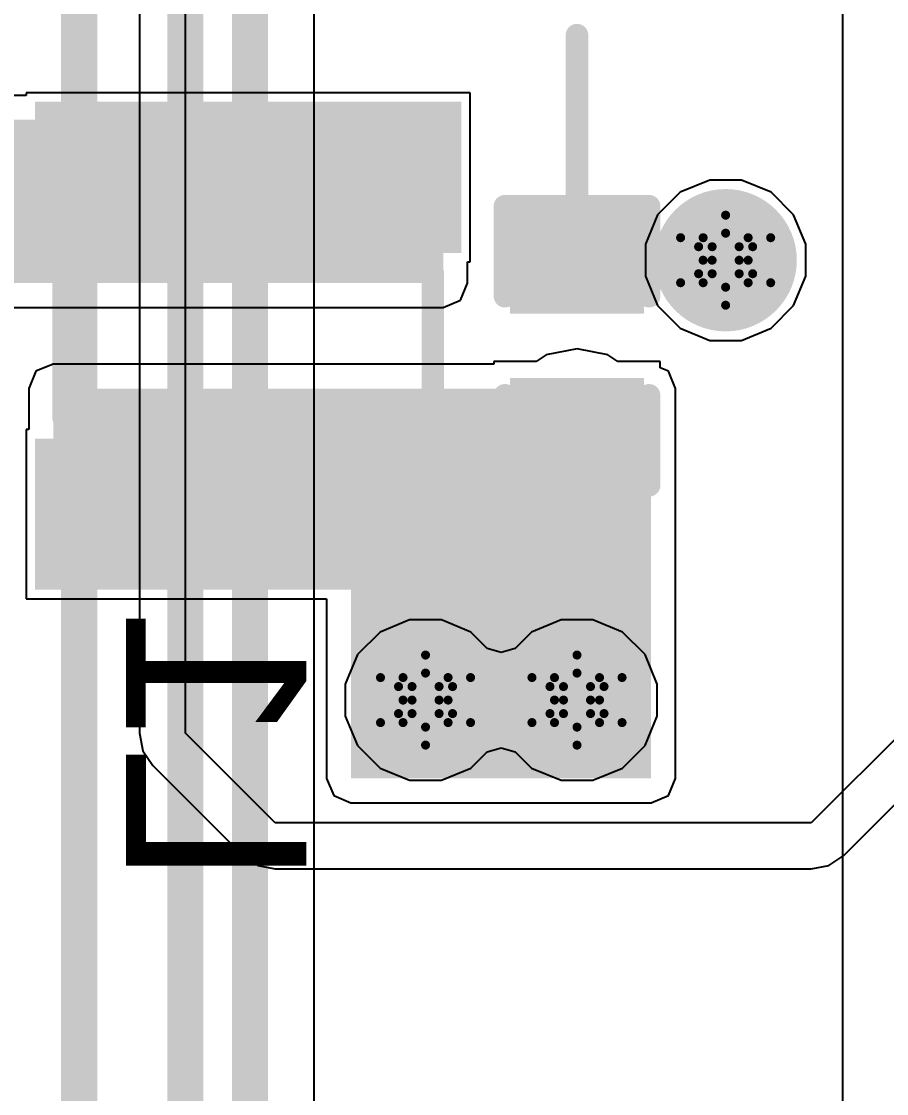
# Model space of a CAD drawing. Header units: inches. Extents: x -2.7 to 10.9, y -2.9 to 7.4.
# Drawn here: x 0.6486 to 0.8407, y -2.4041 to -2.166 of the extents above; entities that cross this region are included whole.
import ezdxf

# ---------------------------------------------------------------- set-up
doc = ezdxf.new("R2010")
doc.units = ezdxf.units.IN
doc.header["$MEASUREMENT"] = 0
for name, color, linetype in [('Board Outline', 216, 'Continuous'), ('Bottom Layer', 5, 'Continuous'), ('Bottom Overlay', 54, 'Continuous'), ('Bottom Paste', 16, 'Continuous'), ('Bottom Solder', 6, 'Continuous'), ('Drill Drawing', 1, 'Continuous'), ('Layer 2', 16, 'Continuous'), ('Layer 3', 76, 'Continuous'), ('Top Layer', 1, 'Continuous'), ('Top Solder', 216, 'Continuous'), ('Via Holes', 16, 'Continuous')]:
    doc.layers.add(name, color=color, linetype=linetype)
doc.styles.add('Arial', font='', dxfattribs={"height": 0.2})
doc.styles.get('Arial').set_extended_font_data('Arial')

# ---------------------------------------------------------------- blocks, each defined once
blk = doc.blocks.new('IND_1008__2520_M_______B_241')
at = {"layer": 'Bottom Layer'}
for points in [[(-0.0502, 0.04331), (-0.02461, 0.04331), (-0.02461, -0.04331), (-0.0502, -0.04331)], [(0.02461, 0.04331), (0.0502, 0.04331), (0.0502, -0.04331), (0.02461, -0.04331)]]:
    blk.add_hatch(color=5, dxfattribs=at).paths.add_polyline_path(points)
at = {"layer": 'Bottom Paste'}
for points in [[(-0.0502, 0.04331), (-0.02461, 0.04331), (-0.02461, -0.04331), (-0.0502, -0.04331)], [(0.02461, 0.04331), (0.0502, 0.04331), (0.0502, -0.04331), (0.02461, -0.04331)]]:
    blk.add_hatch(color=16, dxfattribs=at).paths.add_polyline_path(points)
at = {"layer": 'Bottom Solder'}
for points in [[(-0.0542, 0.04731), (-0.02061, 0.04731), (-0.02061, -0.04731), (-0.0542, -0.04731)], [(0.02061, 0.04731), (0.0542, 0.04731), (0.0542, -0.04731), (0.02061, -0.04731)]]:
    blk.add_hatch(color=6, dxfattribs=at).paths.add_polyline_path(points)
at = {"layer": 'Bottom Overlay'}
for points in [[(-0.016, 0.041, 0.005, 0.005, 0), (0.016, 0.041, 0.005, 0.005, 0)], [(-0.016, -0.041, 0.005, 0.005, 0), (0.016, -0.041, 0.005, 0.005, 0)]]:
    blk.add_lwpolyline(points, format="xyseb", dxfattribs=at)
for points in [[(-0.01725, 0.041, 0.0025, 0.0025, 1), (-0.01475, 0.041, 0.0025, 0.0025, 1)], [(0.01475, 0.041, 0.0025, 0.0025, 1), (0.01725, 0.041, 0.0025, 0.0025, 1)], [(-0.01725, -0.041, 0.0025, 0.0025, 1), (-0.01475, -0.041, 0.0025, 0.0025, 1)], [(0.01475, -0.041, 0.0025, 0.0025, 1), (0.01725, -0.041, 0.0025, 0.0025, 1)]]:
    blk.add_lwpolyline(points, format="xyseb", close=True, dxfattribs=at)
blk = doc.blocks.new('C___0402_B_343')
at = {"layer": 'Bottom Layer'}
for points in [[(-0.0095, 0.0125), (-0.0095, -0.0125), (-0.0275, -0.0125), (-0.0275, 0.0125)], [(0.0275, 0.0125), (0.0275, -0.0125), (0.0095, -0.0125), (0.0095, 0.0125)]]:
    blk.add_hatch(color=5, dxfattribs=at).paths.add_polyline_path(points)
at = {"layer": 'Bottom Paste'}
for points in [[(-0.0095, 0.0125), (-0.0095, -0.0125), (-0.0275, -0.0125), (-0.0275, 0.0125)], [(0.0275, 0.0125), (0.0275, -0.0125), (0.0095, -0.0125), (0.0095, 0.0125)]]:
    blk.add_hatch(color=16, dxfattribs=at).paths.add_polyline_path(points)
at = {"layer": 'Bottom Solder'}
for points in [[(-0.00714, 0.01486), (-0.00714, -0.01486), (-0.02986, -0.01486), (-0.02986, 0.01486)], [(0.02986, 0.01486), (0.02986, -0.01486), (0.00714, -0.01486), (0.00714, 0.01486)]]:
    blk.add_hatch(color=6, dxfattribs=at).paths.add_polyline_path(points)
at = {"layer": 'Bottom Overlay'}
for points in [[(-0.011, 0.016, 0.005, 0.005, 0), (-0.031, 0.016, 0.005, 0.005, 0)], [(-0.031, -0.016, 0.005, 0.005, 0), (-0.031, 0.016, 0.005, 0.005, 0)], [(0.031, 0.016, 0.005, 0.005, 0), (0.011, 0.016, 0.005, 0.005, 0)], [(0.031, -0.016, 0.005, 0.005, 0), (0.031, 0.016, 0.005, 0.005, 0)], [(-0.011, -0.016, 0.005, 0.005, 0), (-0.031, -0.016, 0.005, 0.005, 0)], [(0.031, -0.016, 0.005, 0.005, 0), (0.011, -0.016, 0.005, 0.005, 0)]]:
    blk.add_lwpolyline(points, format="xyseb", dxfattribs=at)
for points in [[(-0.03225, 0.016, 0.0025, 0.0025, 1), (-0.02975, 0.016, 0.0025, 0.0025, 1)], [(-0.03225, 0.016, 0.0025, 0.0025, 1), (-0.02975, 0.016, 0.0025, 0.0025, 1)], [(-0.01225, 0.016, 0.0025, 0.0025, 1), (-0.00975, 0.016, 0.0025, 0.0025, 1)], [(0.00975, 0.016, 0.0025, 0.0025, 1), (0.01225, 0.016, 0.0025, 0.0025, 1)], [(0.02975, 0.016, 0.0025, 0.0025, 1), (0.03225, 0.016, 0.0025, 0.0025, 1)], [(0.02975, 0.016, 0.0025, 0.0025, 1), (0.03225, 0.016, 0.0025, 0.0025, 1)], [(-0.03225, -0.016, 0.0025, 0.0025, 1), (-0.02975, -0.016, 0.0025, 0.0025, 1)], [(-0.03225, -0.016, 0.0025, 0.0025, 1), (-0.02975, -0.016, 0.0025, 0.0025, 1)], [(-0.01225, -0.016, 0.0025, 0.0025, 1), (-0.00975, -0.016, 0.0025, 0.0025, 1)], [(0.00975, -0.016, 0.0025, 0.0025, 1), (0.01225, -0.016, 0.0025, 0.0025, 1)], [(0.02975, -0.016, 0.0025, 0.0025, 1), (0.03225, -0.016, 0.0025, 0.0025, 1)], [(0.02975, -0.016, 0.0025, 0.0025, 1), (0.03225, -0.016, 0.0025, 0.0025, 1)]]:
    blk.add_lwpolyline(points, format="xyseb", close=True, dxfattribs=at)

msp = doc.modelspace()

# ---------------------------------------------------------------- hatches: boundary and pattern name
at = {"layer": 'Bottom Layer'}
for points in [[(0.74231, -2.22407), (0.74231, -2.1878), (0.50031, -2.1878), (0.50031, -2.22407)], [(0.7845, -2.2882), (0.7845, -2.2475), (0.65569, -2.2475), (0.65569, -2.2882)], [(0.72179, -2.33409), (0.78845, -2.33409), (0.78845, -2.2475), (0.72179, -2.2475)]]:
    msp.add_hatch(color=5, dxfattribs=at).paths.add_polyline_path(points)
h = msp.add_hatch(color=5, dxfattribs=at)
edge = h.paths.add_edge_path()
edge.add_arc((0.805, -2.219), 0.01181, 0, 360)
h = msp.add_hatch(color=5, dxfattribs=at)
edge = h.paths.add_edge_path()
edge.add_arc((0.73837, -2.3167), 0.01181, 0, 360)
h = msp.add_hatch(color=5, dxfattribs=at)
edge = h.paths.add_edge_path()
edge.add_arc((0.772, -2.3167), 0.01181, 0, 360)
at = {"layer": 'Bottom Solder'}
h = msp.add_hatch(color=6, dxfattribs=at)
edge = h.paths.add_edge_path()
edge.add_arc((0.805, -2.219), 0.01581, 0, 360)
h = msp.add_hatch(color=6, dxfattribs=at)
edge = h.paths.add_edge_path()
edge.add_arc((0.73837, -2.3167), 0.01581, 0, 360)
h = msp.add_hatch(color=6, dxfattribs=at)
edge = h.paths.add_edge_path()
edge.add_arc((0.772, -2.3167), 0.01581, 0, 360)
at = {"layer": 'Layer 2'}
h = msp.add_hatch(color=16, dxfattribs=at)
edge = h.paths.add_edge_path()
edge.add_arc((0.805, -2.219), 0.01181, 0, 360)
h = msp.add_hatch(color=16, dxfattribs=at)
edge = h.paths.add_edge_path()
edge.add_arc((0.73837, -2.3167), 0.01181, 0, 360)
h = msp.add_hatch(color=16, dxfattribs=at)
edge = h.paths.add_edge_path()
edge.add_arc((0.772, -2.3167), 0.01181, 0, 360)
at = {"layer": 'Layer 3'}
h = msp.add_hatch(color=76, dxfattribs=at)
edge = h.paths.add_edge_path()
edge.add_arc((0.805, -2.219), 0.01181, 0, 360)
h = msp.add_hatch(color=76, dxfattribs=at)
edge = h.paths.add_edge_path()
edge.add_arc((0.73837, -2.3167), 0.01181, 0, 360)
h = msp.add_hatch(color=76, dxfattribs=at)
edge = h.paths.add_edge_path()
edge.add_arc((0.772, -2.3167), 0.01181, 0, 360)
at = {"layer": 'Top Layer'}
h = msp.add_hatch(color=1, dxfattribs=at)
edge = h.paths.add_edge_path()
edge.add_arc((0.805, -2.219), 0.01181, 0, 360)
h = msp.add_hatch(color=1, dxfattribs=at)
edge = h.paths.add_edge_path()
edge.add_arc((0.73837, -2.3167), 0.01181, 0, 360)
h = msp.add_hatch(color=1, dxfattribs=at)
edge = h.paths.add_edge_path()
edge.add_arc((0.772, -2.3167), 0.01181, 0, 360)
at = {"layer": 'Top Solder'}
h = msp.add_hatch(color=216, dxfattribs=at)
edge = h.paths.add_edge_path()
edge.add_arc((0.805, -2.219), 0.01581, 0, 360)
h = msp.add_hatch(color=216, dxfattribs=at)
edge = h.paths.add_edge_path()
edge.add_arc((0.73837, -2.3167), 0.01581, 0, 360)
h = msp.add_hatch(color=216, dxfattribs=at)
edge = h.paths.add_edge_path()
edge.add_arc((0.772, -2.3167), 0.01581, 0, 360)
at = {"layer": 'Via Holes'}
h = msp.add_hatch(color=7, dxfattribs=at)
edge = h.paths.add_edge_path()
edge.add_arc((0.805, -2.219), 0.00591, 0, 360)
h = msp.add_hatch(color=7, dxfattribs=at)
edge = h.paths.add_edge_path()
edge.add_arc((0.73837, -2.3167), 0.00591, 0, 360)
h = msp.add_hatch(color=7, dxfattribs=at)
edge = h.paths.add_edge_path()
edge.add_arc((0.772, -2.3167), 0.00591, 0, 360)

# ---------------------------------------------------------------- linework, layer by layer
at = {"layer": 'Board Outline'}
msp.add_lwpolyline([(2.84412, -0.24125, 0.005, 0.005, -0.741893), (-2.49969, -1.37795, 0.005, 0.005, 0)], format="xyseb", dxfattribs=at)
at = {"layer": 'Bottom Layer'}
for p, q in [((0.64969, -2.18239), (0.50031, -2.18239)), ((0.74831, -2.1818), (0.64969, -2.1818)), ((0.64969, -2.1818), (0.64969, -2.18239)), ((0.74831, -2.21939), (0.74831, -2.1818)), ((0.74772, -2.22407), (0.74772, -2.21939)), ((0.74772, -2.21939), (0.74831, -2.21939)), ((0.74613, -2.2279), (0.74772, -2.22407)), ((0.74231, -2.22949), (0.74613, -2.2279)), ((0.54568, -2.22949), (0.74231, -2.22949)), ((0.76517, -2.24002), (0.76295, -2.2415)), ((0.772, -2.23866), (0.76517, -2.24002)), ((0.77883, -2.24002), (0.772, -2.23866)), ((0.78105, -2.2415), (0.77883, -2.24002)), ((0.65569, -2.24209), (0.65187, -2.24367)), ((0.7535, -2.24209), (0.65569, -2.24209)), ((0.76295, -2.2415), (0.7535, -2.2415)), ((0.7535, -2.2415), (0.7535, -2.24209)), ((0.7905, -2.2415), (0.78105, -2.2415)), ((0.7905, -2.24294), (0.7905, -2.2415)), ((0.79228, -2.24367), (0.7905, -2.24294)), ((0.65187, -2.24367), (0.65028, -2.2475)), ((0.79386, -2.2475), (0.79228, -2.24367)), ((0.65028, -2.2475), (0.65028, -2.25661)), ((0.79386, -2.33409), (0.79386, -2.2475)), ((0.65028, -2.25661), (0.64969, -2.25661)), ((0.64969, -2.25661), (0.64969, -2.2942)), ((0.64969, -2.2942), (0.71638, -2.2942)), ((0.71638, -2.2942), (0.71638, -2.33409)), ((0.71638, -2.33409), (0.71797, -2.33792)), ((0.79228, -2.33792), (0.79386, -2.33409)), ((0.71797, -2.33792), (0.72179, -2.33951)), ((0.78845, -2.33951), (0.79228, -2.33792)), ((0.72179, -2.33951), (0.78845, -2.33951))]:
    msp.add_line(p, q, dxfattribs=at)
for points in [[(0.772, -2.2195, 0.012, 0.012, 0), (0.77225, -2.21925, 0.012, 0.012, 0)], [(0.77225, -2.21925, 0.012, 0.012, 0), (0.80475, -2.21925, 0.012, 0.012, 0)], [(0.80475, -2.21925, 0.012, 0.012, 0), (0.805, -2.219, 0.012, 0.012, 0)], [(0.772, -2.3167, 0.015, 0.015, 0), (0.772, -2.2565, 0.015, 0.015, 0)], [(0.699, -2.2754, 0.015, 0.015, 0), (0.73307, -2.2754, 0.015, 0.015, 0)], [(0.73307, -2.2754, 0.015, 0.015, 0), (0.73837, -2.2807, 0.015, 0.015, 0)], [(0.73837, -2.3167, 0.015, 0.015, 0), (0.73837, -2.2807, 0.015, 0.015, 0)]]:
    msp.add_lwpolyline(points, format="xyseb", dxfattribs=at)
for points in [[(0.769, -2.2195, 0.006, 0.006, 1), (0.775, -2.2195, 0.006, 0.006, 1)], [(0.76925, -2.21925, 0.006, 0.006, 1), (0.77525, -2.21925, 0.006, 0.006, 1)], [(0.76925, -2.21925, 0.006, 0.006, 1), (0.77525, -2.21925, 0.006, 0.006, 1)], [(0.80175, -2.21925, 0.006, 0.006, 1), (0.80775, -2.21925, 0.006, 0.006, 1)], [(0.80175, -2.21925, 0.006, 0.006, 1), (0.80775, -2.21925, 0.006, 0.006, 1)], [(0.802, -2.219, 0.006, 0.006, 1), (0.808, -2.219, 0.006, 0.006, 1)], [(0.76825, -2.2565, 0.0075, 0.0075, 1), (0.77575, -2.2565, 0.0075, 0.0075, 1)], [(0.69525, -2.2754, 0.0075, 0.0075, 1), (0.70275, -2.2754, 0.0075, 0.0075, 1)], [(0.72932, -2.2754, 0.0075, 0.0075, 1), (0.73682, -2.2754, 0.0075, 0.0075, 1)], [(0.72932, -2.2754, 0.0075, 0.0075, 1), (0.73682, -2.2754, 0.0075, 0.0075, 1)], [(0.73462, -2.2807, 0.0075, 0.0075, 1), (0.74212, -2.2807, 0.0075, 0.0075, 1)], [(0.73462, -2.2807, 0.0075, 0.0075, 1), (0.74212, -2.2807, 0.0075, 0.0075, 1)], [(0.73462, -2.3167, 0.0075, 0.0075, 1), (0.74212, -2.3167, 0.0075, 0.0075, 1)], [(0.76825, -2.3167, 0.0075, 0.0075, 1), (0.77575, -2.3167, 0.0075, 0.0075, 1)]]:
    msp.add_lwpolyline(points, format="xyseb", close=True, dxfattribs=at)
at = {"layer": 'Bottom Overlay'}
for points in [[(0.772, -2.2006, 0.005, 0.005, 0), (0.772, -2.169, 0.005, 0.005, 0)], [(0.772, -2.207, 0.005, 0.005, 0), (0.772, -2.2006, 0.005, 0.005, 0)]]:
    msp.add_lwpolyline(points, format="xyseb", dxfattribs=at)
for points in [[(0.77075, -2.169, 0.0025, 0.0025, 1), (0.77325, -2.169, 0.0025, 0.0025, 1)], [(0.77075, -2.2006, 0.0025, 0.0025, 1), (0.77325, -2.2006, 0.0025, 0.0025, 1)], [(0.77075, -2.2006, 0.0025, 0.0025, 1), (0.77325, -2.2006, 0.0025, 0.0025, 1)], [(0.77075, -2.207, 0.0025, 0.0025, 1), (0.77325, -2.207, 0.0025, 0.0025, 1)]]:
    msp.add_lwpolyline(points, format="xyseb", close=True, dxfattribs=at)
at = {"layer": 'Drill Drawing'}
for points in [[(0.8, -2.214, 0.002, 0.002, 0), (0.805, -2.209, 0.002, 0.002, 0)], [(0.805, -2.209, 0.002, 0.002, 0), (0.81, -2.214, 0.002, 0.002, 0)], [(0.802, -2.216, 0.002, 0.002, 0), (0.805, -2.213, 0.002, 0.002, 0)], [(0.805, -2.213, 0.002, 0.002, 0), (0.808, -2.216, 0.002, 0.002, 0)], [(0.795, -2.214, 0.002, 0.002, 0), (0.8, -2.219, 0.002, 0.002, 0)], [(0.795, -2.214, 0.002, 0.002, 0), (0.8, -2.214, 0.002, 0.002, 0)], [(0.81, -2.214, 0.002, 0.002, 0), (0.815, -2.214, 0.002, 0.002, 0)], [(0.81, -2.219, 0.002, 0.002, 0), (0.815, -2.214, 0.002, 0.002, 0)], [(0.799, -2.216, 0.002, 0.002, 0), (0.802, -2.219, 0.002, 0.002, 0)], [(0.799, -2.216, 0.002, 0.002, 0), (0.802, -2.216, 0.002, 0.002, 0)], [(0.808, -2.216, 0.002, 0.002, 0), (0.811, -2.216, 0.002, 0.002, 0)], [(0.808, -2.219, 0.002, 0.002, 0), (0.811, -2.216, 0.002, 0.002, 0)], [(0.795, -2.224, 0.002, 0.002, 0), (0.8, -2.219, 0.002, 0.002, 0)], [(0.799, -2.222, 0.002, 0.002, 0), (0.802, -2.219, 0.002, 0.002, 0)], [(0.808, -2.219, 0.002, 0.002, 0), (0.811, -2.222, 0.002, 0.002, 0)], [(0.81, -2.219, 0.002, 0.002, 0), (0.815, -2.224, 0.002, 0.002, 0)], [(0.799, -2.222, 0.002, 0.002, 0), (0.802, -2.222, 0.002, 0.002, 0)], [(0.802, -2.222, 0.002, 0.002, 0), (0.805, -2.225, 0.002, 0.002, 0)], [(0.805, -2.225, 0.002, 0.002, 0), (0.808, -2.222, 0.002, 0.002, 0)], [(0.808, -2.222, 0.002, 0.002, 0), (0.811, -2.222, 0.002, 0.002, 0)], [(0.795, -2.224, 0.002, 0.002, 0), (0.8, -2.224, 0.002, 0.002, 0)], [(0.8, -2.224, 0.002, 0.002, 0), (0.805, -2.229, 0.002, 0.002, 0)], [(0.805, -2.229, 0.002, 0.002, 0), (0.81, -2.224, 0.002, 0.002, 0)], [(0.81, -2.224, 0.002, 0.002, 0), (0.815, -2.224, 0.002, 0.002, 0)], [(0.73337, -2.3117, 0.002, 0.002, 0), (0.73837, -2.3067, 0.002, 0.002, 0)], [(0.73837, -2.3067, 0.002, 0.002, 0), (0.74337, -2.3117, 0.002, 0.002, 0)], [(0.767, -2.3117, 0.002, 0.002, 0), (0.772, -2.3067, 0.002, 0.002, 0)], [(0.772, -2.3067, 0.002, 0.002, 0), (0.777, -2.3117, 0.002, 0.002, 0)], [(0.73537, -2.3137, 0.002, 0.002, 0), (0.73837, -2.3107, 0.002, 0.002, 0)], [(0.73837, -2.3107, 0.002, 0.002, 0), (0.74137, -2.3137, 0.002, 0.002, 0)], [(0.769, -2.3137, 0.002, 0.002, 0), (0.772, -2.3107, 0.002, 0.002, 0)], [(0.772, -2.3107, 0.002, 0.002, 0), (0.775, -2.3137, 0.002, 0.002, 0)], [(0.72837, -2.3117, 0.002, 0.002, 0), (0.73337, -2.3167, 0.002, 0.002, 0)], [(0.72837, -2.3117, 0.002, 0.002, 0), (0.73337, -2.3117, 0.002, 0.002, 0)], [(0.74337, -2.3117, 0.002, 0.002, 0), (0.74837, -2.3117, 0.002, 0.002, 0)], [(0.74337, -2.3167, 0.002, 0.002, 0), (0.74837, -2.3117, 0.002, 0.002, 0)], [(0.762, -2.3117, 0.002, 0.002, 0), (0.767, -2.3167, 0.002, 0.002, 0)], [(0.762, -2.3117, 0.002, 0.002, 0), (0.767, -2.3117, 0.002, 0.002, 0)], [(0.777, -2.3117, 0.002, 0.002, 0), (0.782, -2.3117, 0.002, 0.002, 0)], [(0.777, -2.3167, 0.002, 0.002, 0), (0.782, -2.3117, 0.002, 0.002, 0)], [(0.73237, -2.3137, 0.002, 0.002, 0), (0.73537, -2.3167, 0.002, 0.002, 0)], [(0.73237, -2.3137, 0.002, 0.002, 0), (0.73537, -2.3137, 0.002, 0.002, 0)], [(0.74137, -2.3137, 0.002, 0.002, 0), (0.74437, -2.3137, 0.002, 0.002, 0)], [(0.74137, -2.3167, 0.002, 0.002, 0), (0.74437, -2.3137, 0.002, 0.002, 0)], [(0.766, -2.3137, 0.002, 0.002, 0), (0.769, -2.3167, 0.002, 0.002, 0)], [(0.766, -2.3137, 0.002, 0.002, 0), (0.769, -2.3137, 0.002, 0.002, 0)], [(0.775, -2.3137, 0.002, 0.002, 0), (0.778, -2.3137, 0.002, 0.002, 0)], [(0.775, -2.3167, 0.002, 0.002, 0), (0.778, -2.3137, 0.002, 0.002, 0)], [(0.72837, -2.3217, 0.002, 0.002, 0), (0.73337, -2.3167, 0.002, 0.002, 0)], [(0.73237, -2.3197, 0.002, 0.002, 0), (0.73537, -2.3167, 0.002, 0.002, 0)], [(0.74137, -2.3167, 0.002, 0.002, 0), (0.74437, -2.3197, 0.002, 0.002, 0)], [(0.74337, -2.3167, 0.002, 0.002, 0), (0.74837, -2.3217, 0.002, 0.002, 0)], [(0.762, -2.3217, 0.002, 0.002, 0), (0.767, -2.3167, 0.002, 0.002, 0)], [(0.766, -2.3197, 0.002, 0.002, 0), (0.769, -2.3167, 0.002, 0.002, 0)], [(0.775, -2.3167, 0.002, 0.002, 0), (0.778, -2.3197, 0.002, 0.002, 0)], [(0.777, -2.3167, 0.002, 0.002, 0), (0.782, -2.3217, 0.002, 0.002, 0)], [(0.73237, -2.3197, 0.002, 0.002, 0), (0.73537, -2.3197, 0.002, 0.002, 0)], [(0.73537, -2.3197, 0.002, 0.002, 0), (0.73837, -2.3227, 0.002, 0.002, 0)], [(0.73837, -2.3227, 0.002, 0.002, 0), (0.74137, -2.3197, 0.002, 0.002, 0)], [(0.74137, -2.3197, 0.002, 0.002, 0), (0.74437, -2.3197, 0.002, 0.002, 0)], [(0.766, -2.3197, 0.002, 0.002, 0), (0.769, -2.3197, 0.002, 0.002, 0)], [(0.769, -2.3197, 0.002, 0.002, 0), (0.772, -2.3227, 0.002, 0.002, 0)], [(0.772, -2.3227, 0.002, 0.002, 0), (0.775, -2.3197, 0.002, 0.002, 0)], [(0.775, -2.3197, 0.002, 0.002, 0), (0.778, -2.3197, 0.002, 0.002, 0)], [(0.72837, -2.3217, 0.002, 0.002, 0), (0.73337, -2.3217, 0.002, 0.002, 0)], [(0.73337, -2.3217, 0.002, 0.002, 0), (0.73837, -2.3267, 0.002, 0.002, 0)], [(0.73837, -2.3267, 0.002, 0.002, 0), (0.74337, -2.3217, 0.002, 0.002, 0)], [(0.74337, -2.3217, 0.002, 0.002, 0), (0.74837, -2.3217, 0.002, 0.002, 0)], [(0.762, -2.3217, 0.002, 0.002, 0), (0.767, -2.3217, 0.002, 0.002, 0)], [(0.767, -2.3217, 0.002, 0.002, 0), (0.772, -2.3267, 0.002, 0.002, 0)], [(0.772, -2.3267, 0.002, 0.002, 0), (0.777, -2.3217, 0.002, 0.002, 0)], [(0.777, -2.3217, 0.002, 0.002, 0), (0.782, -2.3217, 0.002, 0.002, 0)]]:
    msp.add_lwpolyline(points, format="xyseb", dxfattribs=at)
for points in [[(0.8045, -2.209, 0.001, 0.001, 1), (0.8055, -2.209, 0.001, 0.001, 1)], [(0.8045, -2.209, 0.001, 0.001, 1), (0.8055, -2.209, 0.001, 0.001, 1)], [(0.8045, -2.213, 0.001, 0.001, 1), (0.8055, -2.213, 0.001, 0.001, 1)], [(0.8045, -2.213, 0.001, 0.001, 1), (0.8055, -2.213, 0.001, 0.001, 1)], [(0.7945, -2.214, 0.001, 0.001, 1), (0.7955, -2.214, 0.001, 0.001, 1)], [(0.7945, -2.214, 0.001, 0.001, 1), (0.7955, -2.214, 0.001, 0.001, 1)], [(0.7995, -2.214, 0.001, 0.001, 1), (0.8005, -2.214, 0.001, 0.001, 1)], [(0.7995, -2.214, 0.001, 0.001, 1), (0.8005, -2.214, 0.001, 0.001, 1)], [(0.8095, -2.214, 0.001, 0.001, 1), (0.8105, -2.214, 0.001, 0.001, 1)], [(0.8095, -2.214, 0.001, 0.001, 1), (0.8105, -2.214, 0.001, 0.001, 1)], [(0.8145, -2.214, 0.001, 0.001, 1), (0.8155, -2.214, 0.001, 0.001, 1)], [(0.8145, -2.214, 0.001, 0.001, 1), (0.8155, -2.214, 0.001, 0.001, 1)], [(0.7985, -2.216, 0.001, 0.001, 1), (0.7995, -2.216, 0.001, 0.001, 1)], [(0.7985, -2.216, 0.001, 0.001, 1), (0.7995, -2.216, 0.001, 0.001, 1)], [(0.8015, -2.216, 0.001, 0.001, 1), (0.8025, -2.216, 0.001, 0.001, 1)], [(0.8015, -2.216, 0.001, 0.001, 1), (0.8025, -2.216, 0.001, 0.001, 1)], [(0.8075, -2.216, 0.001, 0.001, 1), (0.8085, -2.216, 0.001, 0.001, 1)], [(0.8075, -2.216, 0.001, 0.001, 1), (0.8085, -2.216, 0.001, 0.001, 1)], [(0.8105, -2.216, 0.001, 0.001, 1), (0.8115, -2.216, 0.001, 0.001, 1)], [(0.8105, -2.216, 0.001, 0.001, 1), (0.8115, -2.216, 0.001, 0.001, 1)], [(0.7995, -2.219, 0.001, 0.001, 1), (0.8005, -2.219, 0.001, 0.001, 1)], [(0.7995, -2.219, 0.001, 0.001, 1), (0.8005, -2.219, 0.001, 0.001, 1)], [(0.8015, -2.219, 0.001, 0.001, 1), (0.8025, -2.219, 0.001, 0.001, 1)], [(0.8015, -2.219, 0.001, 0.001, 1), (0.8025, -2.219, 0.001, 0.001, 1)], [(0.8075, -2.219, 0.001, 0.001, 1), (0.8085, -2.219, 0.001, 0.001, 1)], [(0.8075, -2.219, 0.001, 0.001, 1), (0.8085, -2.219, 0.001, 0.001, 1)], [(0.8095, -2.219, 0.001, 0.001, 1), (0.8105, -2.219, 0.001, 0.001, 1)], [(0.8095, -2.219, 0.001, 0.001, 1), (0.8105, -2.219, 0.001, 0.001, 1)], [(0.7985, -2.222, 0.001, 0.001, 1), (0.7995, -2.222, 0.001, 0.001, 1)], [(0.7985, -2.222, 0.001, 0.001, 1), (0.7995, -2.222, 0.001, 0.001, 1)], [(0.8015, -2.222, 0.001, 0.001, 1), (0.8025, -2.222, 0.001, 0.001, 1)], [(0.8015, -2.222, 0.001, 0.001, 1), (0.8025, -2.222, 0.001, 0.001, 1)], [(0.8075, -2.222, 0.001, 0.001, 1), (0.8085, -2.222, 0.001, 0.001, 1)], [(0.8075, -2.222, 0.001, 0.001, 1), (0.8085, -2.222, 0.001, 0.001, 1)], [(0.8105, -2.222, 0.001, 0.001, 1), (0.8115, -2.222, 0.001, 0.001, 1)], [(0.8105, -2.222, 0.001, 0.001, 1), (0.8115, -2.222, 0.001, 0.001, 1)], [(0.7945, -2.224, 0.001, 0.001, 1), (0.7955, -2.224, 0.001, 0.001, 1)], [(0.7945, -2.224, 0.001, 0.001, 1), (0.7955, -2.224, 0.001, 0.001, 1)], [(0.7995, -2.224, 0.001, 0.001, 1), (0.8005, -2.224, 0.001, 0.001, 1)], [(0.7995, -2.224, 0.001, 0.001, 1), (0.8005, -2.224, 0.001, 0.001, 1)], [(0.8045, -2.225, 0.001, 0.001, 1), (0.8055, -2.225, 0.001, 0.001, 1)], [(0.8045, -2.225, 0.001, 0.001, 1), (0.8055, -2.225, 0.001, 0.001, 1)], [(0.8095, -2.224, 0.001, 0.001, 1), (0.8105, -2.224, 0.001, 0.001, 1)], [(0.8095, -2.224, 0.001, 0.001, 1), (0.8105, -2.224, 0.001, 0.001, 1)], [(0.8145, -2.224, 0.001, 0.001, 1), (0.8155, -2.224, 0.001, 0.001, 1)], [(0.8145, -2.224, 0.001, 0.001, 1), (0.8155, -2.224, 0.001, 0.001, 1)], [(0.8045, -2.229, 0.001, 0.001, 1), (0.8055, -2.229, 0.001, 0.001, 1)], [(0.8045, -2.229, 0.001, 0.001, 1), (0.8055, -2.229, 0.001, 0.001, 1)], [(0.73787, -2.3067, 0.001, 0.001, 1), (0.73887, -2.3067, 0.001, 0.001, 1)], [(0.73787, -2.3067, 0.001, 0.001, 1), (0.73887, -2.3067, 0.001, 0.001, 1)], [(0.7715, -2.3067, 0.001, 0.001, 1), (0.7725, -2.3067, 0.001, 0.001, 1)], [(0.7715, -2.3067, 0.001, 0.001, 1), (0.7725, -2.3067, 0.001, 0.001, 1)], [(0.73787, -2.3107, 0.001, 0.001, 1), (0.73887, -2.3107, 0.001, 0.001, 1)], [(0.73787, -2.3107, 0.001, 0.001, 1), (0.73887, -2.3107, 0.001, 0.001, 1)], [(0.7715, -2.3107, 0.001, 0.001, 1), (0.7725, -2.3107, 0.001, 0.001, 1)], [(0.7715, -2.3107, 0.001, 0.001, 1), (0.7725, -2.3107, 0.001, 0.001, 1)], [(0.72787, -2.3117, 0.001, 0.001, 1), (0.72887, -2.3117, 0.001, 0.001, 1)], [(0.72787, -2.3117, 0.001, 0.001, 1), (0.72887, -2.3117, 0.001, 0.001, 1)], [(0.73287, -2.3117, 0.001, 0.001, 1), (0.73387, -2.3117, 0.001, 0.001, 1)], [(0.73287, -2.3117, 0.001, 0.001, 1), (0.73387, -2.3117, 0.001, 0.001, 1)], [(0.74287, -2.3117, 0.001, 0.001, 1), (0.74387, -2.3117, 0.001, 0.001, 1)], [(0.74287, -2.3117, 0.001, 0.001, 1), (0.74387, -2.3117, 0.001, 0.001, 1)], [(0.74787, -2.3117, 0.001, 0.001, 1), (0.74887, -2.3117, 0.001, 0.001, 1)], [(0.74787, -2.3117, 0.001, 0.001, 1), (0.74887, -2.3117, 0.001, 0.001, 1)], [(0.7615, -2.3117, 0.001, 0.001, 1), (0.7625, -2.3117, 0.001, 0.001, 1)], [(0.7615, -2.3117, 0.001, 0.001, 1), (0.7625, -2.3117, 0.001, 0.001, 1)], [(0.7665, -2.3117, 0.001, 0.001, 1), (0.7675, -2.3117, 0.001, 0.001, 1)], [(0.7665, -2.3117, 0.001, 0.001, 1), (0.7675, -2.3117, 0.001, 0.001, 1)], [(0.7765, -2.3117, 0.001, 0.001, 1), (0.7775, -2.3117, 0.001, 0.001, 1)], [(0.7765, -2.3117, 0.001, 0.001, 1), (0.7775, -2.3117, 0.001, 0.001, 1)], [(0.7815, -2.3117, 0.001, 0.001, 1), (0.7825, -2.3117, 0.001, 0.001, 1)], [(0.7815, -2.3117, 0.001, 0.001, 1), (0.7825, -2.3117, 0.001, 0.001, 1)], [(0.73187, -2.3137, 0.001, 0.001, 1), (0.73287, -2.3137, 0.001, 0.001, 1)], [(0.73187, -2.3137, 0.001, 0.001, 1), (0.73287, -2.3137, 0.001, 0.001, 1)], [(0.73487, -2.3137, 0.001, 0.001, 1), (0.73587, -2.3137, 0.001, 0.001, 1)], [(0.73487, -2.3137, 0.001, 0.001, 1), (0.73587, -2.3137, 0.001, 0.001, 1)], [(0.74087, -2.3137, 0.001, 0.001, 1), (0.74187, -2.3137, 0.001, 0.001, 1)], [(0.74087, -2.3137, 0.001, 0.001, 1), (0.74187, -2.3137, 0.001, 0.001, 1)], [(0.74387, -2.3137, 0.001, 0.001, 1), (0.74487, -2.3137, 0.001, 0.001, 1)], [(0.74387, -2.3137, 0.001, 0.001, 1), (0.74487, -2.3137, 0.001, 0.001, 1)], [(0.7655, -2.3137, 0.001, 0.001, 1), (0.7665, -2.3137, 0.001, 0.001, 1)], [(0.7655, -2.3137, 0.001, 0.001, 1), (0.7665, -2.3137, 0.001, 0.001, 1)], [(0.7685, -2.3137, 0.001, 0.001, 1), (0.7695, -2.3137, 0.001, 0.001, 1)], [(0.7685, -2.3137, 0.001, 0.001, 1), (0.7695, -2.3137, 0.001, 0.001, 1)], [(0.7745, -2.3137, 0.001, 0.001, 1), (0.7755, -2.3137, 0.001, 0.001, 1)], [(0.7745, -2.3137, 0.001, 0.001, 1), (0.7755, -2.3137, 0.001, 0.001, 1)], [(0.7775, -2.3137, 0.001, 0.001, 1), (0.7785, -2.3137, 0.001, 0.001, 1)], [(0.7775, -2.3137, 0.001, 0.001, 1), (0.7785, -2.3137, 0.001, 0.001, 1)], [(0.73287, -2.3167, 0.001, 0.001, 1), (0.73387, -2.3167, 0.001, 0.001, 1)], [(0.73287, -2.3167, 0.001, 0.001, 1), (0.73387, -2.3167, 0.001, 0.001, 1)], [(0.73487, -2.3167, 0.001, 0.001, 1), (0.73587, -2.3167, 0.001, 0.001, 1)], [(0.73487, -2.3167, 0.001, 0.001, 1), (0.73587, -2.3167, 0.001, 0.001, 1)], [(0.74087, -2.3167, 0.001, 0.001, 1), (0.74187, -2.3167, 0.001, 0.001, 1)], [(0.74087, -2.3167, 0.001, 0.001, 1), (0.74187, -2.3167, 0.001, 0.001, 1)], [(0.74287, -2.3167, 0.001, 0.001, 1), (0.74387, -2.3167, 0.001, 0.001, 1)], [(0.74287, -2.3167, 0.001, 0.001, 1), (0.74387, -2.3167, 0.001, 0.001, 1)], [(0.7665, -2.3167, 0.001, 0.001, 1), (0.7675, -2.3167, 0.001, 0.001, 1)], [(0.7665, -2.3167, 0.001, 0.001, 1), (0.7675, -2.3167, 0.001, 0.001, 1)], [(0.7685, -2.3167, 0.001, 0.001, 1), (0.7695, -2.3167, 0.001, 0.001, 1)], [(0.7685, -2.3167, 0.001, 0.001, 1), (0.7695, -2.3167, 0.001, 0.001, 1)], [(0.7745, -2.3167, 0.001, 0.001, 1), (0.7755, -2.3167, 0.001, 0.001, 1)], [(0.7745, -2.3167, 0.001, 0.001, 1), (0.7755, -2.3167, 0.001, 0.001, 1)], [(0.7765, -2.3167, 0.001, 0.001, 1), (0.7775, -2.3167, 0.001, 0.001, 1)], [(0.7765, -2.3167, 0.001, 0.001, 1), (0.7775, -2.3167, 0.001, 0.001, 1)], [(0.73187, -2.3197, 0.001, 0.001, 1), (0.73287, -2.3197, 0.001, 0.001, 1)], [(0.73187, -2.3197, 0.001, 0.001, 1), (0.73287, -2.3197, 0.001, 0.001, 1)], [(0.73487, -2.3197, 0.001, 0.001, 1), (0.73587, -2.3197, 0.001, 0.001, 1)], [(0.73487, -2.3197, 0.001, 0.001, 1), (0.73587, -2.3197, 0.001, 0.001, 1)], [(0.74087, -2.3197, 0.001, 0.001, 1), (0.74187, -2.3197, 0.001, 0.001, 1)], [(0.74087, -2.3197, 0.001, 0.001, 1), (0.74187, -2.3197, 0.001, 0.001, 1)], [(0.74387, -2.3197, 0.001, 0.001, 1), (0.74487, -2.3197, 0.001, 0.001, 1)], [(0.74387, -2.3197, 0.001, 0.001, 1), (0.74487, -2.3197, 0.001, 0.001, 1)], [(0.7655, -2.3197, 0.001, 0.001, 1), (0.7665, -2.3197, 0.001, 0.001, 1)], [(0.7655, -2.3197, 0.001, 0.001, 1), (0.7665, -2.3197, 0.001, 0.001, 1)], [(0.7685, -2.3197, 0.001, 0.001, 1), (0.7695, -2.3197, 0.001, 0.001, 1)], [(0.7685, -2.3197, 0.001, 0.001, 1), (0.7695, -2.3197, 0.001, 0.001, 1)], [(0.7745, -2.3197, 0.001, 0.001, 1), (0.7755, -2.3197, 0.001, 0.001, 1)], [(0.7745, -2.3197, 0.001, 0.001, 1), (0.7755, -2.3197, 0.001, 0.001, 1)], [(0.7775, -2.3197, 0.001, 0.001, 1), (0.7785, -2.3197, 0.001, 0.001, 1)], [(0.7775, -2.3197, 0.001, 0.001, 1), (0.7785, -2.3197, 0.001, 0.001, 1)], [(0.72787, -2.3217, 0.001, 0.001, 1), (0.72887, -2.3217, 0.001, 0.001, 1)], [(0.72787, -2.3217, 0.001, 0.001, 1), (0.72887, -2.3217, 0.001, 0.001, 1)], [(0.73287, -2.3217, 0.001, 0.001, 1), (0.73387, -2.3217, 0.001, 0.001, 1)], [(0.73287, -2.3217, 0.001, 0.001, 1), (0.73387, -2.3217, 0.001, 0.001, 1)], [(0.73787, -2.3227, 0.001, 0.001, 1), (0.73887, -2.3227, 0.001, 0.001, 1)], [(0.73787, -2.3227, 0.001, 0.001, 1), (0.73887, -2.3227, 0.001, 0.001, 1)], [(0.74287, -2.3217, 0.001, 0.001, 1), (0.74387, -2.3217, 0.001, 0.001, 1)], [(0.74287, -2.3217, 0.001, 0.001, 1), (0.74387, -2.3217, 0.001, 0.001, 1)], [(0.74787, -2.3217, 0.001, 0.001, 1), (0.74887, -2.3217, 0.001, 0.001, 1)], [(0.74787, -2.3217, 0.001, 0.001, 1), (0.74887, -2.3217, 0.001, 0.001, 1)], [(0.7615, -2.3217, 0.001, 0.001, 1), (0.7625, -2.3217, 0.001, 0.001, 1)], [(0.7615, -2.3217, 0.001, 0.001, 1), (0.7625, -2.3217, 0.001, 0.001, 1)], [(0.7665, -2.3217, 0.001, 0.001, 1), (0.7675, -2.3217, 0.001, 0.001, 1)], [(0.7665, -2.3217, 0.001, 0.001, 1), (0.7675, -2.3217, 0.001, 0.001, 1)], [(0.7715, -2.3227, 0.001, 0.001, 1), (0.7725, -2.3227, 0.001, 0.001, 1)], [(0.7715, -2.3227, 0.001, 0.001, 1), (0.7725, -2.3227, 0.001, 0.001, 1)], [(0.7765, -2.3217, 0.001, 0.001, 1), (0.7775, -2.3217, 0.001, 0.001, 1)], [(0.7765, -2.3217, 0.001, 0.001, 1), (0.7775, -2.3217, 0.001, 0.001, 1)], [(0.7815, -2.3217, 0.001, 0.001, 1), (0.7825, -2.3217, 0.001, 0.001, 1)], [(0.7815, -2.3217, 0.001, 0.001, 1), (0.7825, -2.3217, 0.001, 0.001, 1)], [(0.73787, -2.3267, 0.001, 0.001, 1), (0.73887, -2.3267, 0.001, 0.001, 1)], [(0.73787, -2.3267, 0.001, 0.001, 1), (0.73887, -2.3267, 0.001, 0.001, 1)], [(0.7715, -2.3267, 0.001, 0.001, 1), (0.7725, -2.3267, 0.001, 0.001, 1)], [(0.7715, -2.3267, 0.001, 0.001, 1), (0.7725, -2.3267, 0.001, 0.001, 1)]]:
    msp.add_lwpolyline(points, format="xyseb", close=True, dxfattribs=at)
at = {"layer": 'Layer 2'}
for p, q in [((0.73483, -2.29888), (0.72828, -2.3016)), ((0.74191, -2.29888), (0.73483, -2.29888)), ((0.74846, -2.3016), (0.74191, -2.29888)), ((0.76846, -2.29888), (0.76191, -2.3016)), ((0.77554, -2.29888), (0.76846, -2.29888)), ((0.78209, -2.3016), (0.77554, -2.29888)), ((0.72828, -2.3016), (0.72327, -2.30661)), ((0.75207, -2.30521), (0.74846, -2.3016)), ((0.76191, -2.3016), (0.7583, -2.30521)), ((0.7871, -2.30661), (0.78209, -2.3016)), ((0.72327, -2.30661), (0.72056, -2.31315)), ((0.75518, -2.30611), (0.75207, -2.30521)), ((0.7583, -2.30521), (0.75518, -2.30611)), ((0.78981, -2.31315), (0.7871, -2.30661)), ((0.72056, -2.31315), (0.72056, -2.32024)), ((0.78981, -2.32024), (0.78981, -2.31315)), ((0.72056, -2.32024), (0.72327, -2.32679)), ((0.7871, -2.32679), (0.78981, -2.32024)), ((0.72327, -2.32679), (0.72828, -2.3318)), ((0.74846, -2.3318), (0.75207, -2.32819)), ((0.75207, -2.32819), (0.75519, -2.32728)), ((0.75519, -2.32728), (0.7583, -2.32819)), ((0.7583, -2.32819), (0.76191, -2.3318)), ((0.78209, -2.3318), (0.7871, -2.32679)), ((0.72828, -2.3318), (0.73483, -2.33451)), ((0.74191, -2.33451), (0.74846, -2.3318)), ((0.76191, -2.3318), (0.76846, -2.33451)), ((0.77554, -2.33451), (0.78209, -2.3318)), ((0.73483, -2.33451), (0.74191, -2.33451)), ((0.76846, -2.33451), (0.77554, -2.33451))]:
    msp.add_line(p, q, dxfattribs=at)
at = {"layer": 'Layer 3'}
for p, q in [((0.68505, -2.32405), (0.68505, -2.08105)), ((0.67485, -2.08527), (0.67485, -2.32405)), ((0.80146, -2.20119), (0.79491, -2.2039)), ((0.80854, -2.20119), (0.80146, -2.20119)), ((0.81509, -2.2039), (0.80854, -2.20119)), ((0.79491, -2.2039), (0.7899, -2.20891)), ((0.8201, -2.20891), (0.81509, -2.2039)), ((0.7899, -2.20891), (0.78719, -2.21546)), ((0.82281, -2.21546), (0.8201, -2.20891)), ((0.78719, -2.21546), (0.78719, -2.22254)), ((0.82281, -2.22254), (0.82281, -2.21546)), ((0.78719, -2.22254), (0.7899, -2.22909)), ((0.8201, -2.22909), (0.82281, -2.22254)), ((0.7899, -2.22909), (0.79491, -2.2341)), ((0.81509, -2.2341), (0.8201, -2.22909)), ((0.79491, -2.2341), (0.80146, -2.23681)), ((0.80854, -2.23681), (0.81509, -2.2341)), ((0.80146, -2.23681), (0.80854, -2.23681)), ((0.67485, -2.32405), (0.67563, -2.32795)), ((0.705, -2.344), (0.68505, -2.32405)), ((0.84523, -2.32277), (0.824, -2.344)), ((0.67563, -2.32795), (0.67784, -2.33126)), ((0.67784, -2.33126), (0.67784, -2.33126)), ((0.67784, -2.33126), (0.69779, -2.35121)), ((0.83121, -2.35121), (0.85244, -2.32998)), ((0.824, -2.344), (0.705, -2.344)), ((0.69779, -2.35121), (0.7011, -2.35342)), ((0.8279, -2.35342), (0.83121, -2.35121)), ((0.7011, -2.35342), (0.705, -2.3542)), ((0.705, -2.3542), (0.824, -2.3542)), ((0.824, -2.3542), (0.8279, -2.35342))]:
    msp.add_line(p, q, dxfattribs=at)
at = {"layer": 'Top Layer'}
for p, q in [((0.71364, -2.58191), (0.71364, -1.93021)), ((0.83095, -1.98302), (0.83095, -2.47026)), ((0.73483, -2.29888), (0.72828, -2.3016)), ((0.74191, -2.29888), (0.73483, -2.29888)), ((0.74846, -2.3016), (0.74191, -2.29888)), ((0.76846, -2.29888), (0.76191, -2.3016)), ((0.77554, -2.29888), (0.76846, -2.29888)), ((0.78209, -2.3016), (0.77554, -2.29888)), ((0.72828, -2.3016), (0.72327, -2.30661)), ((0.75207, -2.30521), (0.74846, -2.3016)), ((0.76191, -2.3016), (0.7583, -2.30521)), ((0.7871, -2.30661), (0.78209, -2.3016)), ((0.72327, -2.30661), (0.72056, -2.31315)), ((0.75518, -2.30611), (0.75207, -2.30521)), ((0.7583, -2.30521), (0.75518, -2.30611)), ((0.78981, -2.31315), (0.7871, -2.30661)), ((0.72056, -2.31315), (0.72056, -2.32024)), ((0.78981, -2.32024), (0.78981, -2.31315)), ((0.72056, -2.32024), (0.72327, -2.32679)), ((0.7871, -2.32679), (0.78981, -2.32024)), ((0.72327, -2.32679), (0.72828, -2.3318)), ((0.74846, -2.3318), (0.75207, -2.32819)), ((0.75207, -2.32819), (0.75519, -2.32728)), ((0.75519, -2.32728), (0.7583, -2.32819)), ((0.7583, -2.32819), (0.76191, -2.3318)), ((0.78209, -2.3318), (0.7871, -2.32679)), ((0.72828, -2.3318), (0.73483, -2.33451)), ((0.74191, -2.33451), (0.74846, -2.3318)), ((0.76191, -2.3318), (0.76846, -2.33451)), ((0.77554, -2.33451), (0.78209, -2.3318)), ((0.73483, -2.33451), (0.74191, -2.33451)), ((0.76846, -2.33451), (0.77554, -2.33451))]:
    msp.add_line(p, q, dxfattribs=at)
for points in [[(0.68505, -2.57482, 0.008, 0.008, 0), (0.68505, -1.80905, 0.008, 0.008, 0)], [(0.66146, -2.57732, 0.008, 0.008, 0), (0.66146, -1.8276, 0.008, 0.008, 0)], [(0.69936, -2.58191, 0.008, 0.008, 0), (0.69936, -1.9243, 0.008, 0.008, 0)]]:
    msp.add_lwpolyline(points, format="xyseb", dxfattribs=at)

# ---------------------------------------------------------------- block references
for name, p, rotation in [('IND_1008__2520_M_______B_241', (0.699, -2.238), 90), ('C___0402_B_343', (0.772, -2.238), 270)]:
    msp.add_blockref(name, p, dxfattribs=dict(rotation=rotation))

# ---------------------------------------------------------------- texts
at = {"layer": 'Bottom Overlay', "style": 'Arial', "text_generation_flag": 2}
msp.add_text('L1', height=0.04, rotation=270, dxfattribs=at).set_placement((0.67187, -2.35805))

doc.saveas('drawing.dxf')
